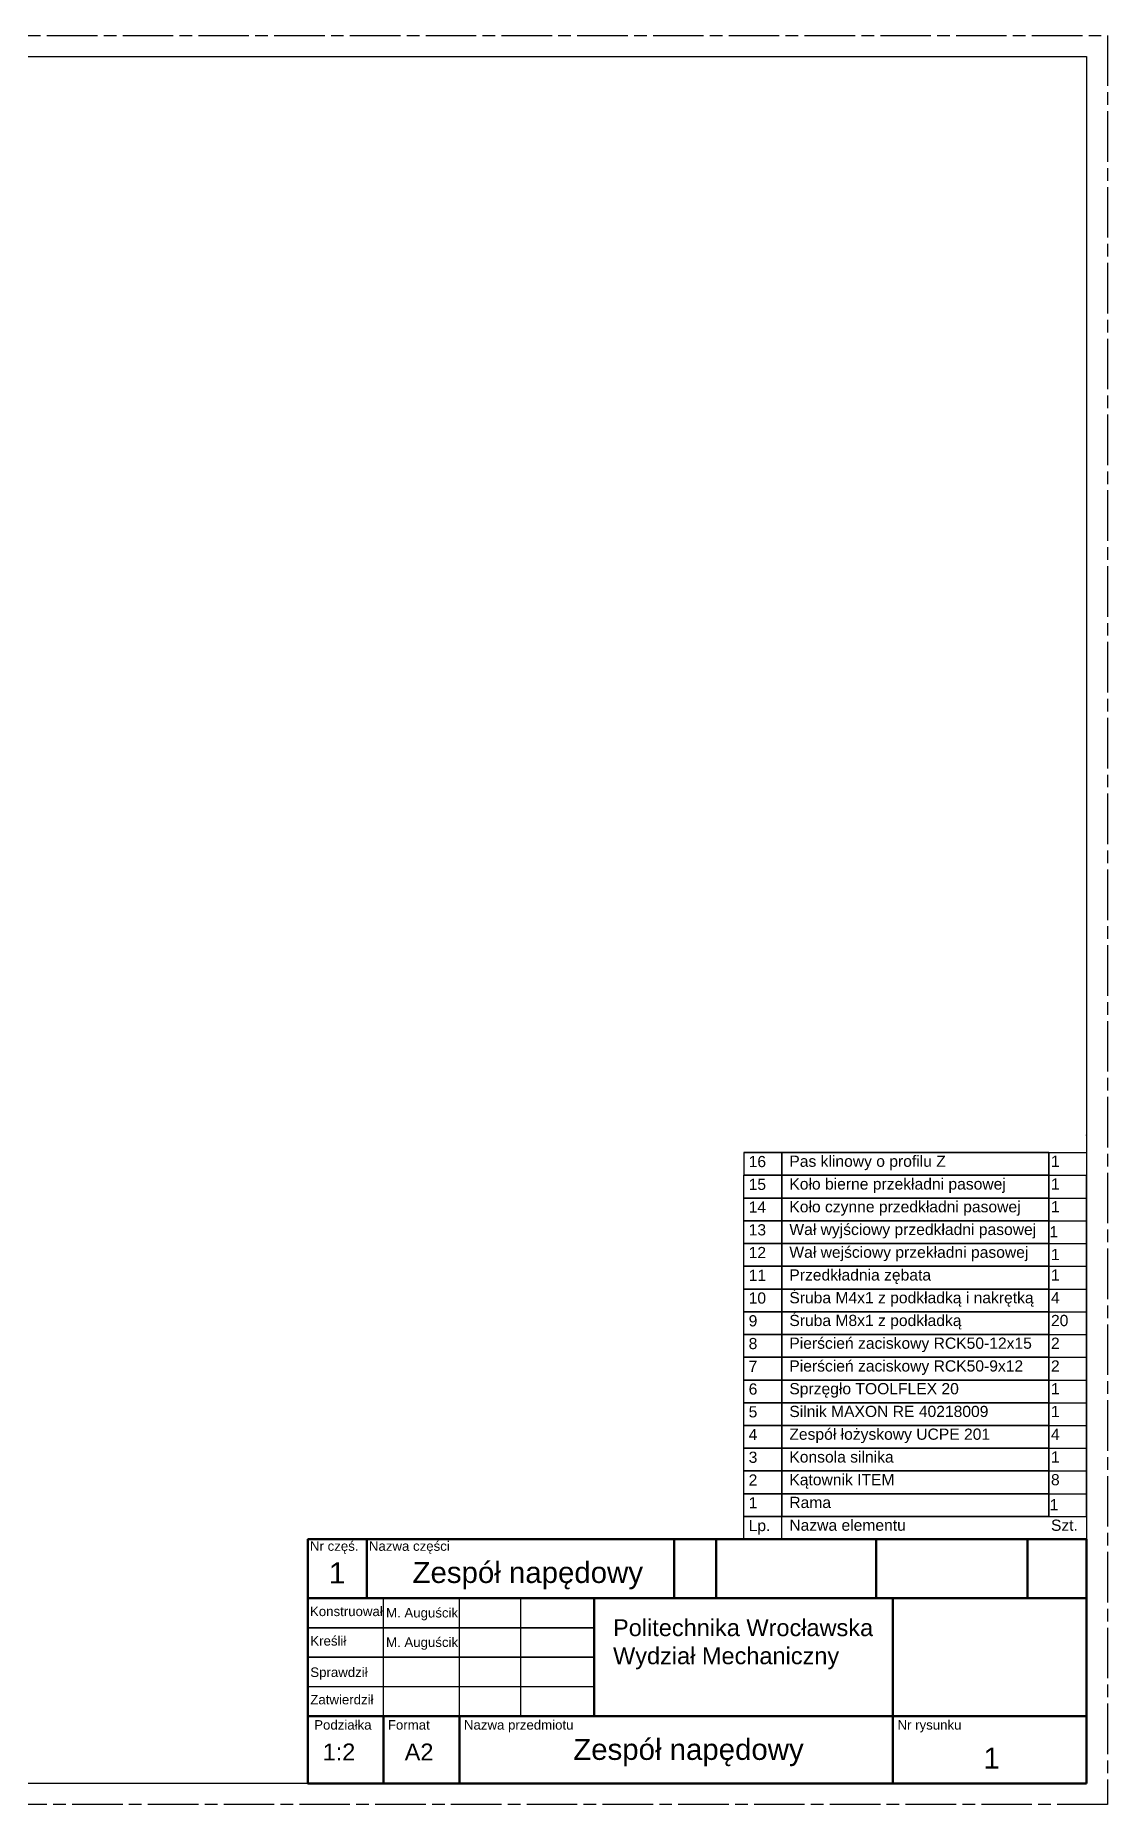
# Model space of a CAD drawing. Header units: millimetres. Extents: x -3183 to 3067, y 1033 to 2218.
# Drawn here: x -2616.1 to -2361.4, y 1737.1 to 2157.1 of the extents above; entities that cross this region are included whole.
import ezdxf

# ---------------------------------------------------------------- set-up
doc = ezdxf.new("R2010")
doc.units = ezdxf.units.MM
doc.linetypes.add('AM_ISO08W050', pattern=[18, 12, -1.5, 3, -1.5])
doc.linetypes.add('KRESKAKROPKA2', pattern=[12.7, 6.35, -3.175, 0, -3.175])
for name, color, linetype, lineweight in [('ciagla cienka', 7, 'Continuous', 25), ('ciagla normalna', 7, 'Continuous', 50), ('Default', 7, 'Continuous', 30), ('oś', 7, 'KRESKAKROPKA2', 13)]:
    doc.layers.add(name, color=color, linetype=linetype, lineweight=lineweight)
doc.layers.add('niewidoczna', color=7, linetype='AM_ISO08W050', lineweight=30, plot=False)
doc.styles.add('Annotative', font='arial.ttf')
doc.styles.get("Standard").update_dxf_attribs({"font": 'arial.ttf'})

msp = doc.modelspace()

# ---------------------------------------------------------------- linework, layer by layer
for p, q in [((-2950.36891, 2152.11729), (-2366.36891, 2152.11729)), ((-2366.36891, 2152.11729), (-2366.36891, 1742.11729)), ((-2447.79934, 1891.91729), (-2438.79934, 1891.91729)), ((-2375.36891, 1891.91729), (-2447.79934, 1891.91729)), ((-2447.79934, 1891.91729), (-2447.79934, 1886.51729)), ((-2438.79934, 1891.91729), (-2438.79934, 1886.51729)), ((-2438.79934, 1886.51729), (-2438.79934, 1891.91729)), ((-2438.79934, 1891.91729), (-2375.36891, 1891.91729)), ((-2375.36891, 1891.91729), (-2375.36891, 1886.51729)), ((-2375.36891, 1886.51729), (-2375.36891, 1891.91729)), ((-2375.36891, 1891.91729), (-2366.36891, 1891.91729)), ((-2447.79934, 1881.11729), (-2447.79934, 1886.51729)), ((-2447.79934, 1886.51729), (-2438.79934, 1886.51729)), ((-2375.36891, 1886.51729), (-2447.79934, 1886.51729)), ((-2438.79934, 1886.51729), (-2438.79934, 1881.11729)), ((-2438.79934, 1881.11729), (-2438.79934, 1886.51729)), ((-2438.79934, 1886.51729), (-2375.36891, 1886.51729)), ((-2375.36891, 1886.51729), (-2375.36891, 1881.11729)), ((-2375.36891, 1881.11729), (-2375.36891, 1886.51729)), ((-2375.36891, 1886.51729), (-2366.36891, 1886.51729)), ((-2366.36891, 1886.51729), (-2366.36891, 1881.11729)), ((-2366.36891, 1881.11729), (-2366.36891, 1886.51729)), ((-2447.79934, 1875.71729), (-2447.79934, 1881.11729)), ((-2447.79934, 1881.11729), (-2438.79934, 1881.11729)), ((-2375.36891, 1881.11729), (-2447.79934, 1881.11729)), ((-2438.79934, 1881.11729), (-2438.79934, 1875.71729)), ((-2438.79934, 1875.71729), (-2438.79934, 1881.11729)), ((-2438.79934, 1881.11729), (-2375.36891, 1881.11729)), ((-2375.36891, 1881.11729), (-2375.36891, 1875.71729)), ((-2375.36891, 1875.71729), (-2375.36891, 1881.11729)), ((-2375.36891, 1881.11729), (-2366.36891, 1881.11729)), ((-2366.36891, 1881.11729), (-2366.36891, 1875.71729)), ((-2366.36891, 1875.71729), (-2366.36891, 1881.11729)), ((-2447.79934, 1870.31729), (-2447.79934, 1875.71729)), ((-2447.79934, 1875.71729), (-2438.79934, 1875.71729)), ((-2375.36891, 1875.71729), (-2447.79934, 1875.71729)), ((-2438.79934, 1875.71729), (-2438.79934, 1870.31729)), ((-2438.79934, 1870.31729), (-2438.79934, 1875.71729)), ((-2438.79934, 1875.71729), (-2375.36891, 1875.71729)), ((-2375.36891, 1875.71729), (-2375.36891, 1870.31729)), ((-2375.36891, 1870.31729), (-2375.36891, 1875.71729)), ((-2375.36891, 1875.71729), (-2366.36891, 1875.71729)), ((-2366.36891, 1875.71729), (-2366.36891, 1870.31729)), ((-2366.36891, 1870.31729), (-2366.36891, 1875.71729)), ((-2447.79934, 1864.91729), (-2447.79934, 1870.31729)), ((-2447.79934, 1870.31729), (-2438.79934, 1870.31729)), ((-2375.36891, 1870.31729), (-2447.79934, 1870.31729)), ((-2438.79934, 1870.31729), (-2438.79934, 1864.91729)), ((-2438.79934, 1864.91729), (-2438.79934, 1870.31729)), ((-2438.79934, 1870.31729), (-2375.36891, 1870.31729)), ((-2375.36891, 1870.31729), (-2375.36891, 1864.91729)), ((-2375.36891, 1864.91729), (-2375.36891, 1870.31729)), ((-2375.36891, 1870.31729), (-2366.36891, 1870.31729)), ((-2366.36891, 1870.31729), (-2366.36891, 1864.91729)), ((-2366.36891, 1864.91729), (-2366.36891, 1870.31729)), ((-2447.79934, 1859.51729), (-2447.79934, 1864.91729)), ((-2447.79934, 1864.91729), (-2438.79934, 1864.91729)), ((-2375.36891, 1864.91729), (-2447.79934, 1864.91729)), ((-2438.79934, 1864.91729), (-2438.79934, 1859.51729)), ((-2438.79934, 1859.51729), (-2438.79934, 1864.91729)), ((-2438.79934, 1864.91729), (-2375.36891, 1864.91729)), ((-2375.36891, 1864.91729), (-2375.36891, 1859.51729)), ((-2375.36891, 1859.51729), (-2375.36891, 1864.91729)), ((-2375.36891, 1864.91729), (-2366.36891, 1864.91729)), ((-2375.36891, 1864.91729), (-2375.36891, 1859.51729)), ((-2375.36891, 1859.51729), (-2375.36891, 1864.91729)), ((-2366.36891, 1864.91729), (-2366.36891, 1859.51729)), ((-2366.36891, 1859.51729), (-2366.36891, 1864.91729)), ((-2447.79934, 1854.11729), (-2447.79934, 1859.51729)), ((-2447.79934, 1859.51729), (-2438.79934, 1859.51729)), ((-2375.36891, 1859.51729), (-2447.79934, 1859.51729)), ((-2375.36891, 1859.51729), (-2447.79934, 1859.51729)), ((-2438.79934, 1859.51729), (-2438.79934, 1854.11729)), ((-2438.79934, 1854.11729), (-2438.79934, 1859.51729)), ((-2438.79934, 1859.51729), (-2375.36891, 1859.51729)), ((-2438.79934, 1859.51729), (-2375.36891, 1859.51729)), ((-2375.36891, 1859.51729), (-2375.36891, 1854.11729)), ((-2375.36891, 1854.11729), (-2375.36891, 1859.51729)), ((-2375.36891, 1859.51729), (-2366.36891, 1859.51729)), ((-2375.36891, 1859.51729), (-2375.36891, 1854.11729)), ((-2375.36891, 1854.11729), (-2375.36891, 1859.51729)), ((-2375.36891, 1859.51729), (-2366.36891, 1859.51729)), ((-2366.36891, 1859.51729), (-2366.36891, 1854.11729)), ((-2366.36891, 1854.11729), (-2366.36891, 1859.51729)), ((-2447.79934, 1848.71729), (-2447.79934, 1854.11729)), ((-2447.79934, 1854.11729), (-2438.79934, 1854.11729)), ((-2375.36891, 1854.11729), (-2447.79934, 1854.11729)), ((-2375.36891, 1854.11729), (-2447.79934, 1854.11729)), ((-2438.79934, 1854.11729), (-2438.79934, 1848.71729)), ((-2438.79934, 1848.71729), (-2438.79934, 1854.11729)), ((-2438.79934, 1854.11729), (-2375.36891, 1854.11729)), ((-2438.79934, 1854.11729), (-2375.36891, 1854.11729)), ((-2375.36891, 1854.11729), (-2375.36891, 1848.71729)), ((-2375.36891, 1848.71729), (-2375.36891, 1854.11729)), ((-2375.36891, 1854.11729), (-2366.36891, 1854.11729)), ((-2375.36891, 1854.11729), (-2375.36891, 1848.71729)), ((-2375.36891, 1848.71729), (-2375.36891, 1854.11729)), ((-2375.36891, 1854.11729), (-2366.36891, 1854.11729)), ((-2366.36891, 1854.11729), (-2366.36891, 1848.71729)), ((-2366.36891, 1848.71729), (-2366.36891, 1854.11729)), ((-2447.79934, 1843.31729), (-2447.79934, 1848.71729)), ((-2447.79934, 1848.71729), (-2438.79934, 1848.71729)), ((-2375.36891, 1848.71729), (-2447.79934, 1848.71729)), ((-2375.36891, 1848.71729), (-2447.79934, 1848.71729)), ((-2438.79934, 1848.71729), (-2438.79934, 1843.31729)), ((-2438.79934, 1843.31729), (-2438.79934, 1848.71729)), ((-2438.79934, 1848.71729), (-2375.36891, 1848.71729)), ((-2438.79934, 1848.71729), (-2375.36891, 1848.71729)), ((-2375.36891, 1848.71729), (-2375.36891, 1843.31729)), ((-2375.36891, 1843.31729), (-2375.36891, 1848.71729)), ((-2375.36891, 1848.71729), (-2366.36891, 1848.71729)), ((-2375.36891, 1848.71729), (-2375.36891, 1843.31729)), ((-2375.36891, 1843.31729), (-2375.36891, 1848.71729)), ((-2375.36891, 1848.71729), (-2375.36891, 1843.31729)), ((-2375.36891, 1843.31729), (-2375.36891, 1848.71729)), ((-2375.36891, 1848.71729), (-2366.36891, 1848.71729)), ((-2366.36891, 1848.71729), (-2366.36891, 1843.31729)), ((-2366.36891, 1843.31729), (-2366.36891, 1848.71729)), ((-2366.36891, 1848.71729), (-2366.36891, 1843.31729)), ((-2366.36891, 1843.31729), (-2366.36891, 1848.71729)), ((-2447.79934, 1837.91729), (-2447.79934, 1843.31729)), ((-2447.79934, 1843.31729), (-2438.79934, 1843.31729)), ((-2375.36891, 1843.31729), (-2447.79934, 1843.31729)), ((-2375.36891, 1843.31729), (-2447.79934, 1843.31729)), ((-2438.79934, 1843.31729), (-2438.79934, 1837.91729)), ((-2438.79934, 1837.91729), (-2438.79934, 1843.31729)), ((-2438.79934, 1843.31729), (-2375.36891, 1843.31729)), ((-2438.79934, 1843.31729), (-2375.36891, 1843.31729)), ((-2375.36891, 1843.31729), (-2375.36891, 1837.91729)), ((-2375.36891, 1837.91729), (-2375.36891, 1843.31729)), ((-2375.36891, 1843.31729), (-2366.36891, 1843.31729)), ((-2375.36891, 1843.31729), (-2375.36891, 1837.91729)), ((-2375.36891, 1837.91729), (-2375.36891, 1843.31729)), ((-2375.36891, 1843.31729), (-2366.36891, 1843.31729)), ((-2366.36891, 1843.31729), (-2366.36891, 1837.91729)), ((-2366.36891, 1837.91729), (-2366.36891, 1843.31729)), ((-2366.36891, 1843.31729), (-2366.36891, 1837.91729)), ((-2366.36891, 1837.91729), (-2366.36891, 1843.31729)), ((-2447.79934, 1832.51729), (-2447.79934, 1837.91729)), ((-2447.79934, 1837.91729), (-2438.79934, 1837.91729)), ((-2375.36891, 1837.91729), (-2447.79934, 1837.91729)), ((-2375.36891, 1837.91729), (-2447.79934, 1837.91729)), ((-2438.79934, 1837.91729), (-2438.79934, 1832.51729)), ((-2438.79934, 1832.51729), (-2438.79934, 1837.91729)), ((-2438.79934, 1837.91729), (-2375.36891, 1837.91729)), ((-2438.79934, 1837.91729), (-2375.36891, 1837.91729)), ((-2375.36891, 1837.91729), (-2375.36891, 1832.51729)), ((-2375.36891, 1832.51729), (-2375.36891, 1837.91729)), ((-2375.36891, 1837.91729), (-2366.36891, 1837.91729)), ((-2375.36891, 1837.91729), (-2375.36891, 1832.51729)), ((-2375.36891, 1832.51729), (-2375.36891, 1837.91729)), ((-2375.36891, 1837.91729), (-2366.36891, 1837.91729)), ((-2366.36891, 1837.91729), (-2366.36891, 1832.51729)), ((-2366.36891, 1832.51729), (-2366.36891, 1837.91729)), ((-2366.36891, 1837.91729), (-2366.36891, 1832.51729)), ((-2366.36891, 1832.51729), (-2366.36891, 1837.91729)), ((-2447.79934, 1827.11729), (-2447.79934, 1832.51729)), ((-2447.79934, 1832.51729), (-2438.79934, 1832.51729)), ((-2375.36891, 1832.51729), (-2447.79934, 1832.51729)), ((-2375.36891, 1832.51729), (-2447.79934, 1832.51729)), ((-2438.79934, 1832.51729), (-2438.79934, 1827.11729)), ((-2438.79934, 1827.11729), (-2438.79934, 1832.51729)), ((-2438.79934, 1832.51729), (-2375.36891, 1832.51729)), ((-2438.79934, 1832.51729), (-2375.36891, 1832.51729)), ((-2375.36891, 1832.51729), (-2375.36891, 1827.11729)), ((-2375.36891, 1827.11729), (-2375.36891, 1832.51729)), ((-2375.36891, 1832.51729), (-2366.36891, 1832.51729)), ((-2375.36891, 1832.51729), (-2375.36891, 1827.11729)), ((-2375.36891, 1827.11729), (-2375.36891, 1832.51729)), ((-2375.36891, 1832.51729), (-2366.36891, 1832.51729)), ((-2366.36891, 1832.51729), (-2366.36891, 1827.11729)), ((-2366.36891, 1827.11729), (-2366.36891, 1832.51729)), ((-2366.36891, 1832.51729), (-2366.36891, 1827.11729)), ((-2366.36891, 1827.11729), (-2366.36891, 1832.51729)), ((-2447.79934, 1821.71729), (-2447.79934, 1827.11729)), ((-2447.79934, 1827.11729), (-2438.79934, 1827.11729)), ((-2375.36891, 1827.11729), (-2447.79934, 1827.11729)), ((-2375.36891, 1827.11729), (-2447.79934, 1827.11729)), ((-2438.79934, 1827.11729), (-2438.79934, 1821.71729)), ((-2438.79934, 1821.71729), (-2438.79934, 1827.11729)), ((-2438.79934, 1827.11729), (-2375.36891, 1827.11729)), ((-2438.79934, 1827.11729), (-2375.36891, 1827.11729)), ((-2375.36891, 1827.11729), (-2375.36891, 1821.71729)), ((-2375.36891, 1821.71729), (-2375.36891, 1827.11729)), ((-2375.36891, 1827.11729), (-2366.36891, 1827.11729)), ((-2375.36891, 1827.11729), (-2375.36891, 1821.71729)), ((-2375.36891, 1821.71729), (-2375.36891, 1827.11729)), ((-2375.36891, 1827.11729), (-2366.36891, 1827.11729)), ((-2366.36891, 1827.11729), (-2366.36891, 1821.71729)), ((-2366.36891, 1821.71729), (-2366.36891, 1827.11729)), ((-2366.36891, 1827.11729), (-2366.36891, 1821.71729)), ((-2366.36891, 1821.71729), (-2366.36891, 1827.11729)), ((-2447.79934, 1816.31729), (-2447.79934, 1821.71729)), ((-2447.79934, 1821.71729), (-2438.79934, 1821.71729)), ((-2375.36891, 1821.71729), (-2447.79934, 1821.71729)), ((-2375.36891, 1821.71729), (-2447.79934, 1821.71729)), ((-2438.79934, 1821.71729), (-2438.79934, 1816.31729)), ((-2438.79934, 1816.31729), (-2438.79934, 1821.71729)), ((-2438.79934, 1821.71729), (-2375.36891, 1821.71729)), ((-2438.79934, 1821.71729), (-2375.36891, 1821.71729)), ((-2375.36891, 1821.71729), (-2375.36891, 1816.31729)), ((-2375.36891, 1816.31729), (-2375.36891, 1821.71729)), ((-2375.36891, 1821.71729), (-2366.36891, 1821.71729)), ((-2375.36891, 1821.71729), (-2375.36891, 1816.31729)), ((-2375.36891, 1816.31729), (-2375.36891, 1821.71729)), ((-2375.36891, 1821.71729), (-2366.36891, 1821.71729)), ((-2366.36891, 1821.71729), (-2366.36891, 1816.31729)), ((-2366.36891, 1816.31729), (-2366.36891, 1821.71729)), ((-2366.36891, 1821.71729), (-2366.36891, 1816.31729)), ((-2366.36891, 1816.31729), (-2366.36891, 1821.71729)), ((-2447.79934, 1810.91729), (-2447.79934, 1816.31729)), ((-2447.79934, 1816.31729), (-2438.79934, 1816.31729)), ((-2375.36891, 1816.31729), (-2447.79934, 1816.31729)), ((-2438.79934, 1816.31729), (-2438.79934, 1810.91729)), ((-2438.79934, 1810.91729), (-2438.79934, 1816.31729)), ((-2438.79934, 1816.31729), (-2375.36891, 1816.31729)), ((-2375.36891, 1816.31729), (-2375.36891, 1810.91729)), ((-2375.36891, 1810.91729), (-2375.36891, 1816.31729)), ((-2375.36891, 1816.31729), (-2366.36891, 1816.31729)), ((-2366.36891, 1816.31729), (-2366.36891, 1810.91729)), ((-2366.36891, 1810.91729), (-2366.36891, 1816.31729)), ((-2447.79934, 1805.51729), (-2447.79934, 1810.91729)), ((-2447.79934, 1810.91729), (-2438.79934, 1810.91729)), ((-2375.36891, 1810.91729), (-2447.79934, 1810.91729)), ((-2438.79934, 1810.91729), (-2438.79934, 1805.51729)), ((-2438.79934, 1805.51729), (-2438.79934, 1810.91729)), ((-2438.79934, 1810.91729), (-2375.36891, 1810.91729)), ((-2375.36891, 1810.91729), (-2375.36891, 1805.51729)), ((-2375.36891, 1805.51729), (-2375.36891, 1810.91729)), ((-2375.36891, 1810.91729), (-2366.36891, 1810.91729)), ((-2375.36891, 1810.91729), (-2375.36891, 1805.51729)), ((-2375.36891, 1805.51729), (-2375.36891, 1810.91729)), ((-2366.36891, 1810.91729), (-2366.36891, 1805.51729)), ((-2366.36891, 1805.51729), (-2366.36891, 1810.91729)), ((-2366.36891, 1810.91729), (-2366.36891, 1805.51729)), ((-2366.36891, 1805.51729), (-2366.36891, 1810.91729)), ((-2447.79934, 1800.11729), (-2447.79934, 1805.51729)), ((-2447.79934, 1805.51729), (-2438.79934, 1805.51729)), ((-2375.36891, 1805.51729), (-2447.79934, 1805.51729)), ((-2438.79934, 1800.11729), (-2438.79934, 1805.51729)), ((-2438.79934, 1805.51729), (-2375.36891, 1805.51729)), ((-2375.36891, 1805.51729), (-2366.36891, 1805.51729)), ((-2366.36891, 1742.11729), (-2950.36891, 1742.11729))]:
    msp.add_line(p, q)
at = {"layer": 'ciagla cienka'}
for p, q in [((-2533.36891, 1758.11729), (-2533.36891, 1786.11729)), ((-2515.36891, 1758.11729), (-2515.36891, 1786.11729)), ((-2500.86891, 1786.11729), (-2500.86891, 1758.11729))]:
    msp.add_line(p, q, dxfattribs=at)
for points in [[(-2551.36891, 1786.11729), (-2483.36891, 1786.11729), (-2483.36891, 1779.11729), (-2551.36891, 1779.11729)], [(-2551.36891, 1779.11729), (-2483.36891, 1779.11729), (-2483.36891, 1772.11729), (-2551.36891, 1772.11729)], [(-2551.36891, 1772.11729), (-2483.36891, 1772.11729), (-2483.36891, 1765.11729), (-2551.36891, 1765.11729)]]:
    msp.add_lwpolyline(points, close=True, dxfattribs=at)
at = {"layer": 'ciagla normalna'}
for points in [[(-2366.36891, 1742.11729), (-2551.36891, 1742.11729), (-2551.36891, 1800.11729), (-2366.36891, 1800.11729)], [(-2551.36891, 1800.11729), (-2537.36891, 1800.11729), (-2537.36891, 1786.11729), (-2551.36891, 1786.11729)], [(-2464.36891, 1800.11729), (-2537.36891, 1800.11729), (-2537.36891, 1786.11729), (-2464.36891, 1786.11729)], [(-2454.36891, 1800.11729), (-2464.36891, 1800.11729), (-2464.36891, 1786.11729), (-2454.36891, 1786.11729)], [(-2416.36891, 1800.11729), (-2454.36891, 1800.11729), (-2454.36891, 1786.11729), (-2416.36891, 1786.11729)], [(-2380.36891, 1800.11729), (-2416.36891, 1800.11729), (-2416.36891, 1786.11729), (-2380.36891, 1786.11729)], [(-2366.36891, 1800.11729), (-2380.36891, 1800.11729), (-2380.36891, 1786.11729), (-2366.36891, 1786.11729)], [(-2551.36891, 1786.11729), (-2366.36891, 1786.11729), (-2366.36891, 1758.11729), (-2551.36891, 1758.11729)], [(-2551.36891, 1758.11729), (-2483.36891, 1758.11729), (-2483.36891, 1786.11729), (-2551.36891, 1786.11729)], [(-2366.36891, 1758.11729), (-2412.36891, 1758.11729), (-2412.36891, 1786.11729), (-2366.36891, 1786.11729)], [(-2551.36891, 1758.11729), (-2533.36891, 1758.11729), (-2533.36891, 1742.11729), (-2551.36891, 1742.11729)], [(-2533.36891, 1758.11729), (-2515.36891, 1758.11729), (-2515.36891, 1742.11729), (-2533.36891, 1742.11729)], [(-2366.36891, 1742.11729), (-2412.36891, 1742.11729), (-2412.36891, 1758.11729), (-2366.36891, 1758.11729)]]:
    msp.add_lwpolyline(points, close=True, dxfattribs=at)
at = {"layer": 'Default', "color": 7, "linetype": 'Continuous'}
for p, q in [((-2447.79934, 1891.91729), (-2375.36891, 1891.91729)), ((-2447.79934, 1886.51729), (-2375.36891, 1886.51729)), ((-2447.79934, 1881.11729), (-2375.36891, 1881.11729)), ((-2447.79934, 1875.71729), (-2375.36891, 1875.71729)), ((-2447.79934, 1870.31729), (-2375.36891, 1870.31729)), ((-2447.79934, 1864.91729), (-2375.36891, 1864.91729)), ((-2447.79934, 1859.51729), (-2375.36891, 1859.51729)), ((-2447.79934, 1859.51729), (-2375.36891, 1859.51729)), ((-2447.79934, 1854.11729), (-2375.36891, 1854.11729)), ((-2447.79934, 1854.11729), (-2375.36891, 1854.11729)), ((-2447.79934, 1848.71729), (-2375.36891, 1848.71729)), ((-2447.79934, 1848.71729), (-2375.36891, 1848.71729)), ((-2447.79934, 1843.31729), (-2375.36891, 1843.31729)), ((-2447.79934, 1843.31729), (-2375.36891, 1843.31729)), ((-2447.79934, 1837.91729), (-2375.36891, 1837.91729)), ((-2447.79934, 1837.91729), (-2375.36891, 1837.91729)), ((-2447.79934, 1832.51729), (-2375.36891, 1832.51729)), ((-2447.79934, 1832.51729), (-2375.36891, 1832.51729)), ((-2447.79934, 1827.11729), (-2375.36891, 1827.11729)), ((-2447.79934, 1827.11729), (-2375.36891, 1827.11729)), ((-2447.79934, 1821.71729), (-2375.36891, 1821.71729)), ((-2447.79934, 1821.71729), (-2375.36891, 1821.71729)), ((-2447.79934, 1816.31729), (-2375.36891, 1816.31729)), ((-2447.79934, 1810.91729), (-2375.36891, 1810.91729)), ((-2447.79934, 1805.51729), (-2375.36891, 1805.51729))]:
    msp.add_line(p, q, dxfattribs=at)
at = {"layer": 'niewidoczna'}
for p, q in [((-2955.36891, 2157.11729), (-2361.36891, 2157.11729)), ((-2361.36891, 2157.11729), (-2361.36891, 1737.11729)), ((-2361.36891, 1737.11729), (-2955.36891, 1737.11729))]:
    msp.add_line(p, q, dxfattribs=at)
at = {"layer": 'oś'}
for p, q in [((-2366.36891, 1886.51729), (-2366.36889, 1908.11729)), ((-2366.3689, 1897.31729), (-2366.3689, 1900.47771)), ((-2366.3689, 1897.31729), (-2366.3689, 1894.16913)), ((-2366.36891, 1805.51729), (-2366.36891, 1800.11729))]:
    msp.add_line(p, q, dxfattribs=at)

# ---------------------------------------------------------------- texts
at = {"char_height": 1.9, "attachment_point": 1, "style": 'Annotative'}
for s, insert, width in [('{\\H1.4x;16}', (-2446.65287, 1891.10248), 8.7261353), ('{\\H1.4x;Pas klinowy o profilu Z}', (-2436.98759, 1891.18819), 59.8884565), ('{\\H1.4x;1}', (-2374.83118, 1891.17337), 8.8906936), ('{\\H1.4x;Koło bierne przekładni pasowej}', (-2436.98759, 1885.78819), 59.8884565), ('{\\H1.4x;15}', (-2446.65287, 1885.70248), 8.7261353), ('{\\H1.4x;1}', (-2374.83118, 1885.77337), 8.8906936), ('{\\H1.4x;14}', (-2446.65287, 1880.30248), 8.7261353), ('{\\H1.4x;Koło czynne przedkładni pasowej}', (-2436.98759, 1880.38819), 59.8884565), ('{\\H1.4x;1}', (-2374.83118, 1880.37337), 8.7261353), ('{\\H1.4x;13}', (-2446.65287, 1874.90248), 8.7261353), ('{\\H1.4x;Wał wyjściowy przedkładni pasowej}', (-2436.98759, 1874.98819), 59.8884565), ('{\\H1.4x;1}', (-2375.19103, 1874.43952), 8.7261353), ('{\\H1.4x;12}', (-2446.65287, 1869.50248), 8.7261353), ('{\\H1.4x;Wał wejściowy przekładni pasowej}', (-2436.98759, 1869.58819), 59.8884565), ('{\\H1.4x;1}', (-2374.8408, 1869.03953), 8.7261353), ('{\\H1.4x;11}', (-2446.65287, 1864.10248), 8.7261353), ('{\\H1.4x;Przedkładnia zębata}', (-2436.98759, 1864.18819), 59.8884565), ('{\\H1.4x;1}', (-2374.83118, 1864.17337), 8.7261353), ('{\\H1.4x;10}', (-2446.65287, 1858.70248), 8.7261353), ('{\\H1.4x;Śruba M4x1 z podkładką i nakrętką}', (-2436.98759, 1858.78819), 59.8884565), ('{\\H1.4x;4}', (-2374.83118, 1858.77337), 8.7261353), ('{\\H1.4x;9}', (-2446.65287, 1853.30248), 8.7261353), ('{\\H1.4x;Śruba M8x1 z podkładką}', (-2436.98759, 1853.38819), 59.8884565), ('{\\H1.4x;20}', (-2374.83118, 1853.37337), 8.7261353), ('{\\H1.4x;Pierścień zaciskowy RCK50-12x15}', (-2436.98759, 1847.98819), 59.8884565), ('{\\H1.4x;2}', (-2374.83118, 1847.97337), 8.7261353), ('{\\H1.4x;8}', (-2446.65287, 1847.90248), 8.7261353), ('{\\H1.4x;7}', (-2446.65287, 1842.50248), 8.7261353), ('{\\H1.4x;Pierścień zaciskowy RCK50-9x12}', (-2436.98759, 1842.58819), 59.8884565), ('{\\H1.4x;2}', (-2374.83118, 1842.57337), 8.7261353), ('{\\H1.4x;6}', (-2446.65287, 1837.10248), 8.7261353), ('{\\H1.4x;Sprzęgło TOOLFLEX 20}', (-2436.98759, 1837.18819), 59.8884565), ('{\\H1.4x;1}', (-2374.83118, 1837.17337), 8.7261353), ('{\\H1.4x;5}', (-2446.65287, 1831.70248), 8.7261353), ('{\\H1.4x;Silnik MAXON RE 40218009}', (-2436.98759, 1831.78819), 59.8884565), ('{\\H1.4x;1}', (-2374.83118, 1831.77337), 8.7261353), ('{\\H1.4x;4}', (-2446.65287, 1826.30248), 8.7261353), ('{\\H1.4x;Zespół łożyskowy UCPE 201}', (-2436.98759, 1826.38819), 59.8884565), ('{\\H1.4x;4}', (-2374.83118, 1826.37337), 8.7261353), ('{\\H1.4x;3}', (-2446.65287, 1820.90248), 8.7261353), ('{\\H1.4x;Konsola silnika}', (-2436.98759, 1820.98819), 59.8884565), ('{\\H1.4x;1}', (-2374.83118, 1820.97337), 8.7261353), ('{\\H1.4x;2}', (-2446.65287, 1815.50248), 8.7261353), ('{\\H1.4x;Kątownik ITEM}', (-2436.98759, 1815.58819), 59.8884565), ('{\\H1.4x;8}', (-2374.83118, 1815.57337), 8.7261353), ('{\\H1.4x;1}', (-2446.65287, 1810.10248), 8.7261353), ('{\\H1.4x;Rama}', (-2436.98759, 1810.18819), 59.8884565), ('{\\H1.4x;1}', (-2375.15452, 1809.63953), 8.7261353), ('{\\H1.4x;Lp.}', (-2446.65287, 1804.70248), 8.7261353), ('{\\H1.4x;Nazwa elementu}', (-2436.98759, 1804.78819), 59.8884565), ('{\\H1.4x;Szt.}', (-2374.83118, 1804.77337), 8.7261353)]:
    msp.add_mtext(s, dxfattribs=dict(at, insert=insert, width=width))
at = {"layer": 'ciagla cienka', "attachment_point": 1}
for s, width, heights, insert, char_height in [('Nr częś.', 28, [0], (-2550.86891, 1799.61729), 2.25), ('Nazwa części', 41.7273005, [11.27245], (-2536.86891, 1799.61729), 2.25), ('1', 36, [0], (-2546.36891, 1794.61729), 5), ('Zespół napędowy', 59.0079795, [0], (-2526.50144, 1794.73253), 5), ('Konstruował', 36, [0], (-2550.86891, 1784.11729), 2.25), ('  M. Auguścik', 36, [0], (-2534.5461, 1783.79015), 2.25), ('Politechnika Wrocławska\\PWydział Mechaniczny', 130.6506658, [41.90603], (-2478.86891, 1781.11729), 4), ('Kreślił', 36, [0], (-2550.79275, 1777.11729), 2.25), ('  M. Auguścik', 36, [0], (-2534.5461, 1776.79015), 2.25), ('Sprawdził', 36, [0], (-2550.79275, 1769.67057), 2.25), ('Zatwierdził', 36, [0], (-2550.79275, 1763.17057), 2.25), ('Podziałka', 36, [0], (-2549.86891, 1757.17057), 2.25), ('Format', 36, [0], (-2532.36891, 1757.17057), 2.25), ('Nazwa przedmiotu', 55.9264538, [4.53843], (-2514.29275, 1757.17057), 2.25), ('Nr rysunku', 36, [0], (-2411.29275, 1757.17057), 2.25), ('1:2', 36, [0], (-2547.86891, 1751.61729), 4), ('A2', 36, [0], (-2528.36891, 1751.61729), 4), ('^IZespół napędowy', 94.9596922, [9.40134], (-2508.32158, 1752.73253), 5), ('1', 36, [0], (-2390.86891, 1750.67057), 5)]:
    msp.add_mtext_dynamic_manual_height_columns(s, width=width, gutter_width=12.5, heights=heights, dxfattribs=dict(at, insert=insert, char_height=char_height))

doc.saveas('drawing.dxf')
